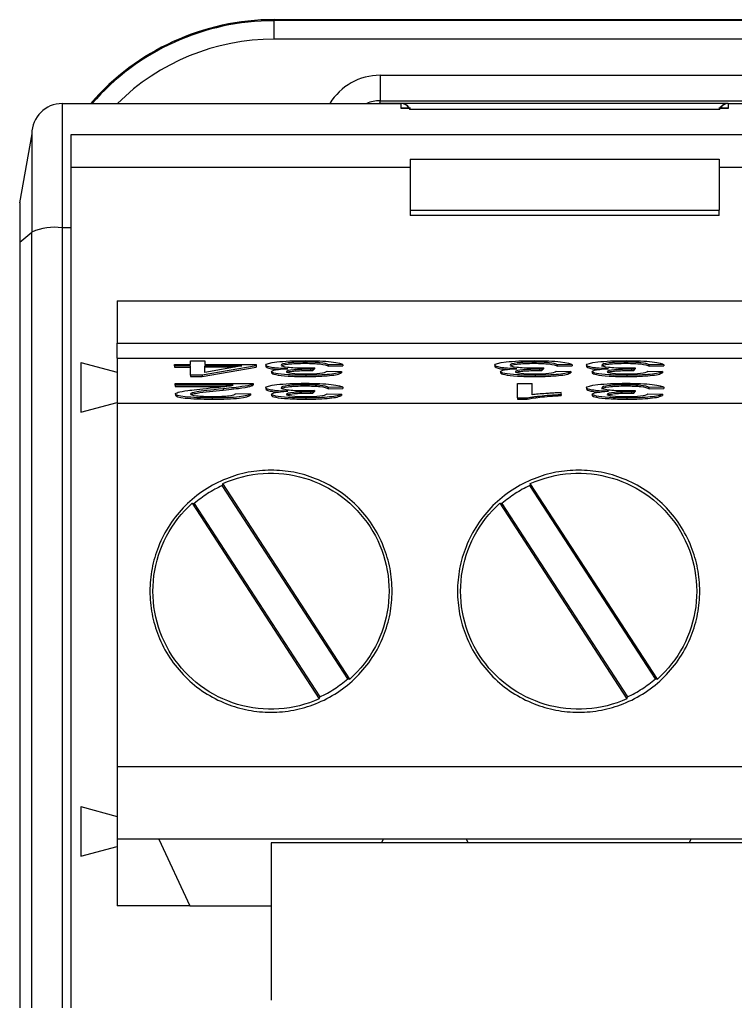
# Model space of a CAD drawing. Header units: inches. Extents: x 0.1 to 89.7, y 0.1 to 57.6.
# Drawn here: x 63.186 to 63.649, y 25.487 to 26.122 of the extents above; entities that cross this region are included whole.
import ezdxf
from ezdxf.enums import TextEntityAlignment as Align

# ---------------------------------------------------------------- set-up
doc = ezdxf.new("R2010")
doc.units = ezdxf.units.IN
doc.header["$MEASUREMENT"] = 0
doc.layers.add('PSYMS', color=7, linetype='Continuous')
doc.styles.add('WD', font='romans.shx', dxfattribs={"height": 0.185})

# ---------------------------------------------------------------- blocks, each defined once
blk = doc.blocks.new('HCR1_DOLD_3NO_1_NC')
for p, q in [((0.16308, 4.1849), (0.53484, 4.1849)), ((0.16308, 4.18424), (0.16308, 4.1849)), ((0.53484, 4.18424), (0.16308, 4.18424)), ((0.16308, 4.17229), (0.16308, 4.18424)), ((0.53484, 4.17229), (0.16308, 4.17229)), ((0.23156, 4.14892), (0.23156, 4.13245)), ((0.23156, 4.14892), (0.46636, 4.14892)), ((0.02612, 4.13064), (0.24526, 4.13064)), ((0.02612, 4.13064), (0.02612, 4.05032)), ((0.23156, 4.13065), (0.23108, 4.13064)), ((0.23156, 4.13065), (0.23156, 4.13245)), ((0.23156, 4.13245), (0.46636, 4.13245)), ((0.24526, 4.13065), (0.23156, 4.13065)), ((0.25124, 4.12773), (0.24515, 4.12773)), ((0.24526, 4.13087), (0.45658, 4.13087)), ((0.24526, 4.13064), (0.24526, 4.13087)), ((0.24526, 4.12753), (0.24526, 4.13064)), ((0.25057, 4.12753), (0.24526, 4.12753)), ((0.45668, 4.12773), (0.45061, 4.12773)), ((0.45658, 4.12753), (0.45127, 4.12753)), ((0.45658, 4.13087), (0.45658, 4.13064)), ((0.45658, 4.13064), (0.67181, 4.13064)), ((0.45658, 4.13064), (0.45658, 4.12753)), ((0.45099, 4.12686), (0.25085, 4.12686)), ((0.00656, 4.11113), (-0.00132, 4.06643)), ((0.03199, 4.11052), (0.66594, 4.11052)), ((0.03199, 4.08956), (0.25113, 4.08956)), ((0.25113, 4.09477), (0.25113, 4.06173)), ((0.25113, 4.09477), (0.45071, 4.09477)), ((0.45071, 4.09477), (0.45071, 4.06173)), ((0.45071, 4.08956), (0.66594, 4.08956)), ((0.25113, 4.06173), (0.45071, 4.06173)), ((0.45071, 4.05825), (0.25113, 4.05825)), ((-0.00128, 4.04107), (0.00655, 4.04749)), ((0.03199, 4.05032), (0.02612, 4.05032)), ((0.02612, 4.05032), (0.02612, 0.08638)), ((0.06173, 4.00307), (0.65811, 4.00307)), ((0.06173, 3.9659), (0.06173, 3.97568)), ((0.06173, 3.97568), (0.65811, 3.97568)), ((0.03825, 3.96316), (0.06173, 3.95687)), ((0.03825, 3.96316), (0.03825, 3.93107)), ((0.06173, 3.9659), (0.06173, 3.93659)), ((0.06173, 3.9659), (0.65811, 3.9659)), ((0.09875, 3.96197), (0.10904, 3.96197)), ((0.09875, 3.96092), (0.09875, 3.96197)), ((0.10904, 3.9642), (0.11841, 3.9642)), ((0.10904, 3.96197), (0.10904, 3.9642)), ((0.11841, 3.9642), (0.11841, 3.96197)), ((0.11841, 3.96197), (0.1515, 3.96197)), ((0.1515, 3.96197), (0.1515, 3.96092)), ((0.18332, 3.96341), (0.18332, 3.96263)), ((0.3314, 3.96341), (0.3314, 3.96263)), ((0.39067, 3.96341), (0.39067, 3.96263)), ((0.09875, 3.96092), (0.09875, 3.96015)), ((0.10904, 3.96092), (0.09875, 3.96092)), ((0.09875, 3.96015), (0.10904, 3.96015)), ((0.10904, 3.9549), (0.10904, 3.96092)), ((0.1515, 3.96092), (0.11672, 3.9549)), ((0.11672, 3.95412), (0.1515, 3.96015)), ((0.14231, 3.96092), (0.11841, 3.95673)), ((0.11841, 3.95673), (0.11841, 3.96092)), ((0.11841, 3.96092), (0.14231, 3.96092)), ((0.13789, 3.96015), (0.11841, 3.96015)), ((0.1515, 3.96092), (0.1515, 3.96015)), ((0.15767, 3.96145), (0.15767, 3.96067)), ((0.16139, 3.95727), (0.16139, 3.95649)), ((0.18663, 3.9588), (0.18663, 3.95803)), ((0.18913, 3.95979), (0.18815, 3.95879)), ((0.18815, 3.95801), (0.18913, 3.95901)), ((0.18815, 3.95879), (0.18815, 3.95801)), ((0.18913, 3.95979), (0.18913, 3.95901)), ((0.19734, 3.95748), (0.2067, 3.95727)), ((0.20763, 3.96173), (0.19827, 3.96158)), ((0.19827, 3.9608), (0.19827, 3.96158)), ((0.19827, 3.9608), (0.20763, 3.96095)), ((0.2067, 3.95727), (0.2067, 3.95649)), ((0.20763, 3.96173), (0.20763, 3.96095)), ((0.30575, 3.96145), (0.30575, 3.96067)), ((0.30947, 3.95727), (0.30947, 3.95649)), ((0.33471, 3.9588), (0.33471, 3.95803)), ((0.33722, 3.95979), (0.33623, 3.95879)), ((0.33623, 3.95801), (0.33722, 3.95901)), ((0.33623, 3.95879), (0.33623, 3.95801)), ((0.33722, 3.95979), (0.33722, 3.95901)), ((0.34542, 3.95748), (0.35478, 3.95727)), ((0.35571, 3.96173), (0.34635, 3.96158)), ((0.34635, 3.9608), (0.34635, 3.96158)), ((0.34635, 3.9608), (0.35571, 3.96095)), ((0.35478, 3.95727), (0.35478, 3.95649)), ((0.35571, 3.96173), (0.35571, 3.96095)), ((0.36502, 3.96145), (0.36502, 3.96067)), ((0.36874, 3.95727), (0.36874, 3.95649)), ((0.39398, 3.9588), (0.39398, 3.95803)), ((0.39648, 3.95979), (0.39549, 3.95879)), ((0.39549, 3.95801), (0.39648, 3.95901)), ((0.39549, 3.95879), (0.39549, 3.95801)), ((0.39648, 3.95979), (0.39648, 3.95901)), ((0.40468, 3.95748), (0.41405, 3.95727)), ((0.41498, 3.96173), (0.40561, 3.96158)), ((0.40561, 3.9608), (0.40561, 3.96158)), ((0.40561, 3.9608), (0.41498, 3.96095)), ((0.41405, 3.95727), (0.41405, 3.95649)), ((0.41498, 3.96173), (0.41498, 3.96095)), ((0.09922, 3.94956), (0.14964, 3.94956)), ((0.09922, 3.94846), (0.09922, 3.94956)), ((0.10904, 3.9549), (0.10904, 3.95412)), ((0.11672, 3.9549), (0.10904, 3.9549)), ((0.10904, 3.95412), (0.11672, 3.95412)), ((0.11672, 3.9549), (0.11672, 3.95412)), ((0.14964, 3.94956), (0.14964, 3.94878)), ((0.18373, 3.95486), (0.18373, 3.95408)), ((0.32052, 3.94956), (0.32989, 3.94956)), ((0.32052, 3.94023), (0.32052, 3.94956)), ((0.32989, 3.94229), (0.32989, 3.94956)), ((0.33181, 3.95486), (0.33181, 3.95408)), ((0.39107, 3.95486), (0.39107, 3.95408)), ((0.09922, 3.94846), (0.09922, 3.94769)), ((0.13661, 3.94846), (0.09922, 3.94846)), ((0.09922, 3.94769), (0.13129, 3.94769)), ((0.1301, 3.94612), (0.1301, 3.94535)), ((0.13824, 3.94303), (0.1479, 3.94291)), ((0.1479, 3.94291), (0.1479, 3.94214)), ((0.14854, 3.94877), (0.14854, 3.94799)), ((0.15767, 3.94681), (0.15767, 3.94603)), ((0.18332, 3.94877), (0.18332, 3.948)), ((0.18663, 3.94417), (0.18663, 3.94339)), ((0.18913, 3.94515), (0.18815, 3.94415)), ((0.18815, 3.94338), (0.18913, 3.94438)), ((0.18815, 3.94415), (0.18815, 3.94338)), ((0.18913, 3.94515), (0.18913, 3.94438)), ((0.20763, 3.9471), (0.19827, 3.94695)), ((0.19827, 3.94617), (0.19827, 3.94695)), ((0.19827, 3.94617), (0.20763, 3.94632)), ((0.20763, 3.9471), (0.20763, 3.94632)), ((0.34862, 3.94256), (0.34862, 3.94366)), ((0.36502, 3.94681), (0.36502, 3.94603)), ((0.39067, 3.94877), (0.39067, 3.948)), ((0.39398, 3.94417), (0.39398, 3.94339)), ((0.39648, 3.94515), (0.39549, 3.94415)), ((0.39549, 3.94338), (0.39648, 3.94438)), ((0.39549, 3.94415), (0.39549, 3.94338)), ((0.39648, 3.94515), (0.39648, 3.94438)), ((0.41498, 3.9471), (0.40561, 3.94695)), ((0.40561, 3.94617), (0.40561, 3.94695)), ((0.40561, 3.94617), (0.41498, 3.94632)), ((0.41498, 3.9471), (0.41498, 3.94632)), ((0.03825, 3.93107), (0.06173, 3.93736)), ((0.65811, 3.93659), (0.06173, 3.93659)), ((0.06173, 3.93659), (0.06173, 3.70179)), ((0.09933, 3.94281), (0.09933, 3.94203)), ((0.12312, 3.94023), (0.12312, 3.93945)), ((0.16139, 3.94264), (0.16139, 3.94186)), ((0.18373, 3.94023), (0.18373, 3.93945)), ((0.19734, 3.94284), (0.2067, 3.94264)), ((0.2067, 3.94264), (0.2067, 3.94186)), ((0.32052, 3.94023), (0.32657, 3.94023)), ((0.32052, 3.94023), (0.32052, 3.93945)), ((0.32052, 3.93945), (0.32657, 3.93945)), ((0.32657, 3.94023), (0.32657, 3.93945)), ((0.34862, 3.94256), (0.34862, 3.94178)), ((0.36874, 3.94264), (0.36874, 3.94186)), ((0.39107, 3.94023), (0.39107, 3.93945)), ((0.40468, 3.94284), (0.41405, 3.94264)), ((0.41405, 3.94264), (0.41405, 3.94186)), ((0.12991, 3.88487), (0.12953, 3.88357)), ((0.21069, 3.75857), (0.12953, 3.88357)), ((0.21203, 3.75839), (0.12991, 3.88487)), ((0.3287, 3.88487), (0.32832, 3.88357)), ((0.40949, 3.75857), (0.32832, 3.88357)), ((0.41083, 3.75839), (0.3287, 3.88487)), ((0.11022, 3.87208), (0.19234, 3.74561)), ((0.11156, 3.8719), (0.19272, 3.7469)), ((0.30901, 3.87208), (0.39114, 3.74561)), ((0.31035, 3.8719), (0.39152, 3.7469)), ((0.21069, 3.75857), (0.21203, 3.75839)), ((0.40949, 3.75857), (0.41083, 3.75839)), ((0.19234, 3.74561), (0.19272, 3.7469)), ((0.39114, 3.74561), (0.39152, 3.7469)), ((0.06173, 3.70179), (0.06173, 3.65479)), ((0.06173, 3.70179), (0.65811, 3.70179)), ((0.03825, 3.67592), (0.03825, 3.64384)), ((0.03825, 3.67592), (0.06173, 3.66963)), ((0.06173, 3.65479), (0.06173, 3.61175)), ((0.08861, 3.65479), (0.06173, 3.65479)), ((0.08861, 3.65479), (0.10869, 3.61175)), ((0.23364, 3.65479), (0.08861, 3.65479)), ((0.16113, 3.65244), (0.16113, 3.55082)), ((0.55871, 3.65244), (0.16113, 3.65244)), ((0.23364, 3.65479), (0.23254, 3.65244)), ((0.28741, 3.65479), (0.23364, 3.65479)), ((0.2885, 3.65244), (0.28741, 3.65479)), ((0.43243, 3.65479), (0.28741, 3.65479)), ((0.43243, 3.65479), (0.43134, 3.65244)), ((0.4862, 3.65479), (0.43243, 3.65479)), ((0.03825, 3.64384), (0.06173, 3.65013)), ((0.10869, 3.61175), (0.06173, 3.61175)), ((0.10869, 3.61175), (0.16113, 3.61175))]:
    blk.add_line(p, q)
for centre, radius, start, end in [((0.16308, 4.02837), 0.15653, 90, 139.20624), ((0.16308, 4.02837), 0.15586, 90, 138.99397), ((0.16308, 4.02837), 0.14392, 90, 134.7166), ((0.23156, 4.11108), 0.03784, 90, 148.87441), ((0.02612, 4.11108), 0.01957, 89.99824, 179.99803), ((0.23156, 4.11108), 0.02137, 90, 113.73789), ((0.24526, 4.12477), 0.00587, 30.22985, 89.9981), ((0.45658, 4.12477), 0.00587, 90.00234, 149.76963), ((0.02133, 4.01439), 0.03625, 82.40712, 114.06056)]:
    blk.add_arc(centre, radius, start, end)
for points, knots in [([(0.24526, 4.13087), (0.24528, 4.13087), (0.24599, 4.13087), (0.24719, 4.13066), (0.24881, 4.1298), (0.25008, 4.12862), (0.25061, 4.12741), (0.25085, 4.12686)], [0, 0, 0, 0, 0.0084541, 0.3225507, 0.5458644, 0.7934762, 1, 1, 1, 1]), ([(0.45099, 4.12686), (0.45114, 4.12723), (0.45145, 4.12801), (0.45219, 4.129), (0.45319, 4.1299), (0.45467, 4.13066), (0.45585, 4.13087), (0.45656, 4.13087), (0.45658, 4.13087)], [0, 0, 0, 0, 0.134818, 0.287016, 0.458976, 0.677833, 0.991556, 1, 1, 1, 1]), ([(0.00655, 4.11108), (0.00655, 4.11128), (0.00655, 4.10495), (0.00655, 4.08156), (0.00655, 4.0653), (0.00655, 4.04749)], [0, 0, 0, 0, 0.5, 0.5, 1, 1, 1, 1]), ([(0.03199, 4.05032), (0.03199, 4.06207), (0.03199, 4.07349), (0.03199, 4.09404), (0.03199, 4.10318), (0.03199, 4.11052)], [0, 0, 0, 0, 0.5, 0.5, 1, 1, 1, 1]), ([(-0.00128, 4.0667), (-0.00128, 4.06678), (-0.00128, 4.06418), (-0.00128, 4.05485), (-0.00128, 4.04817), (-0.00128, 4.04107)], [0, 0, 0, 0, 0.5, 0.5, 1, 1, 1, 1]), ([(0.00655, 0.08921), (0.00655, 0.74428), (0.00655, 1.40631), (0.00655, 2.73039), (0.00655, 3.39242), (0.00655, 4.04749)], [0, 0, 0, 0, 0.5, 0.5, 1, 1, 1, 1]), ([(0.03199, 0.08638), (0.03199, 0.74238), (0.03199, 1.40536), (0.03199, 2.73133), (0.03199, 3.39431), (0.03199, 4.05032)], [0, 0, 0, 0, 0.5, 0.5, 1, 1, 1, 1]), ([(-0.00128, 4.04107), (-0.00128, 3.38812), (-0.00128, 2.72824), (-0.00128, 1.40846), (-0.00128, 0.74857), (-0.00128, 0.09563)], [0, 0, 0, 0, 0.5, 0.5, 1, 1, 1, 1]), ([(0.06173, 4.00307), (0.06173, 4.00307), (0.06173, 4.00012), (0.06173, 3.98998), (0.06173, 3.98285), (0.06173, 3.97568)], [0, 0, 0, 0, 0.5, 0.5, 1, 1, 1, 1]), ([(0.15767, 3.96145), (0.15767, 3.96225), (0.1601, 3.96294), (0.16983, 3.96407), (0.17597, 3.96435), (0.18338, 3.96435)], [-2, -2, -2, -2, -1, -1, 0, 0, 0, 0]), ([(0.18332, 3.96341), (0.1789, 3.96341), (0.17518, 3.96322), (0.16913, 3.96248), (0.16761, 3.96202), (0.16761, 3.96147)], [-2, -2, -2, -2, -1, -1, 0, 0, 0, 0]), ([(0.16761, 3.96069), (0.16761, 3.96124), (0.16913, 3.9617), (0.17518, 3.96245), (0.1789, 3.96263), (0.18332, 3.96263)], [-2, -2, -2, -2, -1, -1, 0, 0, 0, 0]), ([(0.19827, 3.96158), (0.19718, 3.96223), (0.19535, 3.9627), (0.19019, 3.96327), (0.18704, 3.96341), (0.18332, 3.96341)], [-2, -2, -2, -2, -1, -1, 0, 0, 0, 0]), ([(0.18332, 3.96263), (0.18704, 3.96263), (0.19019, 3.96249), (0.19535, 3.96192), (0.19718, 3.96145), (0.19827, 3.9608)], [-2, -2, -2, -2, -1, -1, 0, 0, 0, 0]), ([(0.18338, 3.96435), (0.19008, 3.96435), (0.19565, 3.96411), (0.20449, 3.96314), (0.20701, 3.96251), (0.20763, 3.96173)], [-2, -2, -2, -2, -1, -1, 0, 0, 0, 0]), ([(0.30575, 3.96145), (0.30575, 3.96225), (0.30818, 3.96294), (0.31792, 3.96407), (0.32405, 3.96435), (0.33146, 3.96435)], [-2, -2, -2, -2, -1, -1, 0, 0, 0, 0]), ([(0.3314, 3.96341), (0.32698, 3.96341), (0.32326, 3.96322), (0.31721, 3.96248), (0.3157, 3.96202), (0.3157, 3.96147)], [-2, -2, -2, -2, -1, -1, 0, 0, 0, 0]), ([(0.3157, 3.96069), (0.3157, 3.96124), (0.31721, 3.9617), (0.32326, 3.96245), (0.32698, 3.96263), (0.3314, 3.96263)], [-2, -2, -2, -2, -1, -1, 0, 0, 0, 0]), ([(0.34635, 3.96158), (0.34526, 3.96223), (0.34343, 3.9627), (0.33827, 3.96327), (0.33512, 3.96341), (0.3314, 3.96341)], [-2, -2, -2, -2, -1, -1, 0, 0, 0, 0]), ([(0.3314, 3.96263), (0.33512, 3.96263), (0.33827, 3.96249), (0.34343, 3.96192), (0.34526, 3.96145), (0.34635, 3.9608)], [-2, -2, -2, -2, -1, -1, 0, 0, 0, 0]), ([(0.33146, 3.96435), (0.33817, 3.96435), (0.34373, 3.96411), (0.35257, 3.96314), (0.35509, 3.96251), (0.35571, 3.96173)], [-2, -2, -2, -2, -1, -1, 0, 0, 0, 0]), ([(0.36502, 3.96145), (0.36502, 3.96225), (0.36745, 3.96294), (0.37718, 3.96407), (0.38332, 3.96435), (0.39073, 3.96435)], [-2, -2, -2, -2, -1, -1, 0, 0, 0, 0]), ([(0.39067, 3.96341), (0.38625, 3.96341), (0.38252, 3.96322), (0.37648, 3.96248), (0.37496, 3.96202), (0.37496, 3.96147)], [-2, -2, -2, -2, -1, -1, 0, 0, 0, 0]), ([(0.37496, 3.96069), (0.37496, 3.96124), (0.37648, 3.9617), (0.38252, 3.96245), (0.38625, 3.96263), (0.39067, 3.96263)], [-2, -2, -2, -2, -1, -1, 0, 0, 0, 0]), ([(0.40561, 3.96158), (0.40453, 3.96223), (0.4027, 3.9627), (0.39754, 3.96327), (0.39439, 3.96341), (0.39067, 3.96341)], [-2, -2, -2, -2, -1, -1, 0, 0, 0, 0]), ([(0.39067, 3.96263), (0.39439, 3.96263), (0.39754, 3.96249), (0.4027, 3.96192), (0.40453, 3.96145), (0.40561, 3.9608)], [-2, -2, -2, -2, -1, -1, 0, 0, 0, 0]), ([(0.39073, 3.96435), (0.39743, 3.96435), (0.403, 3.96411), (0.41184, 3.96314), (0.41436, 3.96251), (0.41498, 3.96173)], [-2, -2, -2, -2, -1, -1, 0, 0, 0, 0]), ([(0.17192, 3.95916), (0.16738, 3.95928), (0.16387, 3.95955), (0.15891, 3.96035), (0.15767, 3.96085), (0.15767, 3.96145)], [-2, -2, -2, -2, -1, -1, 0, 0, 0, 0]), ([(0.15767, 3.96067), (0.15782, 3.96039), (0.1581, 3.95985), (0.16112, 3.95916), (0.16409, 3.95876), (0.16607, 3.95866), (0.16618, 3.95866)], [0, 0, 0, 0, 0.350793, 0.670928, 0.982559, 1, 1, 1, 1]), ([(0.16139, 3.95727), (0.16139, 3.95767), (0.16227, 3.95804), (0.1658, 3.9587), (0.16843, 3.95896), (0.17192, 3.95916)], [-2, -2, -2, -2, -1, -1, 0, 0, 0, 0]), ([(0.18373, 3.95486), (0.17958, 3.95486), (0.17575, 3.95497), (0.16873, 3.95541), (0.16604, 3.9557), (0.16232, 3.95645), (0.16139, 3.95685), (0.16139, 3.95727)], [-3, -3, -3, -3, -2, -2, -1, -1, 0, 0, 0, 0]), ([(0.16139, 3.95649), (0.16139, 3.95607), (0.16232, 3.95568), (0.16604, 3.95492), (0.16873, 3.95463), (0.17575, 3.95419), (0.17958, 3.95408), (0.18373, 3.95408)], [-3, -3, -3, -3, -2, -2, -1, -1, 0, 0, 0, 0]), ([(0.16761, 3.96147), (0.16761, 3.96094), (0.16902, 3.96051), (0.17464, 3.95983), (0.17822, 3.95966), (0.18256, 3.95966)], [-2, -2, -2, -2, -1, -1, 0, 0, 0, 0]), ([(0.18663, 3.9588), (0.18264, 3.9588), (0.17904, 3.95868), (0.17265, 3.95816), (0.17105, 3.95777), (0.17105, 3.95725)], [-2, -2, -2, -2, -1, -1, 0, 0, 0, 0]), ([(0.17105, 3.95725), (0.17105, 3.95683), (0.17221, 3.95648), (0.17686, 3.95593), (0.17987, 3.9558), (0.18355, 3.9558)], [-2, -2, -2, -2, -1, -1, 0, 0, 0, 0]), ([(0.17125, 3.95672), (0.17127, 3.95676), (0.17136, 3.95691), (0.17214, 3.95716), (0.17367, 3.95744), (0.17654, 3.95772), (0.1809, 3.95797), (0.1847, 3.95801), (0.18663, 3.95803)], [0, 0, 0, 0, 0.049235, 0.183215, 0.312653, 0.446967, 0.71898, 1, 1, 1, 1]), ([(0.18355, 3.9558), (0.1872, 3.9558), (0.19023, 3.95594), (0.19508, 3.95649), (0.19664, 3.95691), (0.19734, 3.95748)], [-2, -2, -2, -2, -1, -1, 0, 0, 0, 0]), ([(0.2067, 3.95727), (0.20554, 3.95651), (0.20293, 3.95591), (0.19482, 3.95507), (0.18977, 3.95486), (0.18373, 3.95486)], [-2, -2, -2, -2, -1, -1, 0, 0, 0, 0]), ([(0.18373, 3.95408), (0.18977, 3.95408), (0.19482, 3.9543), (0.20293, 3.95514), (0.20554, 3.95573), (0.2067, 3.95649)], [-2, -2, -2, -2, -1, -1, 0, 0, 0, 0]), ([(0.32, 3.95916), (0.31546, 3.95928), (0.31195, 3.95955), (0.30699, 3.96035), (0.30575, 3.96085), (0.30575, 3.96145)], [-2, -2, -2, -2, -1, -1, 0, 0, 0, 0]), ([(0.30575, 3.96067), (0.3059, 3.96039), (0.30618, 3.95985), (0.30921, 3.95916), (0.31217, 3.95876), (0.31416, 3.95866), (0.31426, 3.95866)], [0, 0, 0, 0, 0.350793, 0.670927, 0.982559, 1, 1, 1, 1]), ([(0.30947, 3.95727), (0.30947, 3.95767), (0.31035, 3.95804), (0.31388, 3.9587), (0.31651, 3.95896), (0.32, 3.95916)], [-2, -2, -2, -2, -1, -1, 0, 0, 0, 0]), ([(0.33181, 3.95486), (0.32766, 3.95486), (0.32383, 3.95497), (0.31681, 3.95541), (0.31413, 3.9557), (0.3104, 3.95645), (0.30947, 3.95685), (0.30947, 3.95727)], [-3, -3, -3, -3, -2, -2, -1, -1, 0, 0, 0, 0]), ([(0.30947, 3.95649), (0.30947, 3.95607), (0.3104, 3.95568), (0.31413, 3.95492), (0.31681, 3.95463), (0.32383, 3.95419), (0.32766, 3.95408), (0.33181, 3.95408)], [-3, -3, -3, -3, -2, -2, -1, -1, 0, 0, 0, 0]), ([(0.3157, 3.96147), (0.3157, 3.96094), (0.3171, 3.96051), (0.32272, 3.95983), (0.3263, 3.95966), (0.33064, 3.95966)], [-2, -2, -2, -2, -1, -1, 0, 0, 0, 0]), ([(0.33471, 3.9588), (0.33072, 3.9588), (0.32712, 3.95868), (0.32073, 3.95816), (0.31913, 3.95777), (0.31913, 3.95725)], [-2, -2, -2, -2, -1, -1, 0, 0, 0, 0]), ([(0.31913, 3.95725), (0.31913, 3.95683), (0.32029, 3.95648), (0.32494, 3.95593), (0.32795, 3.9558), (0.33163, 3.9558)], [-2, -2, -2, -2, -1, -1, 0, 0, 0, 0]), ([(0.31933, 3.95672), (0.31935, 3.95676), (0.31944, 3.95691), (0.32023, 3.95716), (0.32175, 3.95744), (0.32462, 3.95772), (0.32898, 3.95797), (0.33278, 3.95801), (0.33471, 3.95803)], [0, 0, 0, 0, 0.0492352, 0.1832148, 0.3126528, 0.4469668, 0.71898, 1, 1, 1, 1]), ([(0.33163, 3.9558), (0.33528, 3.9558), (0.33831, 3.95594), (0.34316, 3.95649), (0.34472, 3.95691), (0.34542, 3.95748)], [-2, -2, -2, -2, -1, -1, 0, 0, 0, 0]), ([(0.35478, 3.95727), (0.35362, 3.95651), (0.35101, 3.95591), (0.34291, 3.95507), (0.33786, 3.95486), (0.33181, 3.95486)], [-2, -2, -2, -2, -1, -1, 0, 0, 0, 0]), ([(0.33181, 3.95408), (0.33786, 3.95408), (0.34291, 3.9543), (0.35101, 3.95514), (0.35362, 3.95573), (0.35478, 3.95649)], [-2, -2, -2, -2, -1, -1, 0, 0, 0, 0]), ([(0.37927, 3.95916), (0.37473, 3.95928), (0.37122, 3.95955), (0.36626, 3.96035), (0.36502, 3.96085), (0.36502, 3.96145)], [-2, -2, -2, -2, -1, -1, 0, 0, 0, 0]), ([(0.36502, 3.96067), (0.36517, 3.96039), (0.36545, 3.95985), (0.36847, 3.95916), (0.37144, 3.95876), (0.37342, 3.95866), (0.37353, 3.95866)], [0, 0, 0, 0, 0.350793, 0.670927, 0.982559, 1, 1, 1, 1]), ([(0.36874, 3.95727), (0.36874, 3.95767), (0.36962, 3.95804), (0.37315, 3.9587), (0.37578, 3.95896), (0.37927, 3.95916)], [-2, -2, -2, -2, -1, -1, 0, 0, 0, 0]), ([(0.39107, 3.95486), (0.38693, 3.95486), (0.3831, 3.95497), (0.37608, 3.95541), (0.37339, 3.9557), (0.36967, 3.95645), (0.36874, 3.95685), (0.36874, 3.95727)], [-3, -3, -3, -3, -2, -2, -1, -1, 0, 0, 0, 0]), ([(0.36874, 3.95649), (0.36874, 3.95607), (0.36967, 3.95568), (0.37339, 3.95492), (0.37608, 3.95463), (0.3831, 3.95419), (0.38693, 3.95408), (0.39107, 3.95408)], [-3, -3, -3, -3, -2, -2, -1, -1, 0, 0, 0, 0]), ([(0.37496, 3.96147), (0.37496, 3.96094), (0.37637, 3.96051), (0.38199, 3.95983), (0.38557, 3.95966), (0.38991, 3.95966)], [-2, -2, -2, -2, -1, -1, 0, 0, 0, 0]), ([(0.39398, 3.9588), (0.38999, 3.9588), (0.38639, 3.95868), (0.37999, 3.95816), (0.37839, 3.95777), (0.37839, 3.95725)], [-2, -2, -2, -2, -1, -1, 0, 0, 0, 0]), ([(0.37839, 3.95725), (0.37839, 3.95683), (0.37956, 3.95648), (0.38421, 3.95593), (0.38722, 3.9558), (0.3909, 3.9558)], [-2, -2, -2, -2, -1, -1, 0, 0, 0, 0]), ([(0.37859, 3.95672), (0.37862, 3.95676), (0.37871, 3.95691), (0.37949, 3.95716), (0.38101, 3.95744), (0.38389, 3.95772), (0.38825, 3.95797), (0.39205, 3.95801), (0.39398, 3.95803)], [0, 0, 0, 0, 0.049235, 0.183215, 0.312653, 0.446967, 0.71898, 1, 1, 1, 1]), ([(0.3909, 3.9558), (0.39454, 3.9558), (0.39758, 3.95594), (0.40243, 3.95649), (0.40399, 3.95691), (0.40468, 3.95748)], [-2, -2, -2, -2, -1, -1, 0, 0, 0, 0]), ([(0.41405, 3.95727), (0.41288, 3.95651), (0.41028, 3.95591), (0.40217, 3.95507), (0.39712, 3.95486), (0.39107, 3.95486)], [-2, -2, -2, -2, -1, -1, 0, 0, 0, 0]), ([(0.39107, 3.95408), (0.39712, 3.95408), (0.40217, 3.9543), (0.41028, 3.95514), (0.41288, 3.95573), (0.41405, 3.95649)], [-2, -2, -2, -2, -1, -1, 0, 0, 0, 0]), ([(0.15767, 3.94681), (0.15767, 3.94762), (0.1601, 3.94831), (0.16983, 3.94944), (0.17597, 3.94972), (0.18338, 3.94972)], [-2, -2, -2, -2, -1, -1, 0, 0, 0, 0]), ([(0.18338, 3.94972), (0.19008, 3.94972), (0.19565, 3.94947), (0.20449, 3.9485), (0.20701, 3.94787), (0.20763, 3.9471)], [-2, -2, -2, -2, -1, -1, 0, 0, 0, 0]), ([(0.36502, 3.94681), (0.36502, 3.94762), (0.36745, 3.94831), (0.37718, 3.94944), (0.38332, 3.94972), (0.39073, 3.94972)], [-2, -2, -2, -2, -1, -1, 0, 0, 0, 0]), ([(0.39073, 3.94972), (0.39743, 3.94972), (0.403, 3.94947), (0.41184, 3.9485), (0.41436, 3.94787), (0.41498, 3.9471)], [-2, -2, -2, -2, -1, -1, 0, 0, 0, 0]), ([(0.09933, 3.94281), (0.09933, 3.94318), (0.09995, 3.94355), (0.10243, 3.94426), (0.10451, 3.94464), (0.11032, 3.94544), (0.11513, 3.94598), (0.12184, 3.94668)], [-3, -3, -3, -3, -2, -2, -1, -1, 0, 0, 0, 0]), ([(0.1301, 3.94612), (0.12184, 3.94529), (0.11626, 3.94464), (0.11044, 3.94367), (0.10899, 3.94321), (0.10899, 3.94278)], [-2, -2, -2, -2, -1, -1, 0, 0, 0, 0]), ([(0.10953, 3.94233), (0.10967, 3.94245), (0.11015, 3.94283), (0.11645, 3.94397), (0.12413, 3.94474), (0.1301, 3.94535)], [0, 0, 0, 0, 0.086283, 0.289311, 1, 1, 1, 1]), ([(0.12184, 3.94668), (0.12746, 3.94725), (0.13107, 3.94764), (0.13425, 3.94805), (0.13557, 3.94826), (0.13661, 3.94846)], [-2, -2, -2, -2, -1, -1, 0, 0, 0, 0]), ([(0.1479, 3.94291), (0.14724, 3.94204), (0.14476, 3.94137), (0.13615, 3.94046), (0.13037, 3.94023), (0.12312, 3.94023)], [-2, -2, -2, -2, -1, -1, 0, 0, 0, 0]), ([(0.12335, 3.94117), (0.12785, 3.94117), (0.13145, 3.94133), (0.13684, 3.942), (0.1382, 3.94245), (0.13824, 3.94303)], [-2, -2, -2, -2, -1, -1, 0, 0, 0, 0]), ([(0.14854, 3.94877), (0.14726, 3.94835), (0.1452, 3.94794), (0.13954, 3.94713), (0.13545, 3.94666), (0.1301, 3.94612)], [-2, -2, -2, -2, -1, -1, 0, 0, 0, 0]), ([(0.1301, 3.94535), (0.13545, 3.94588), (0.13954, 3.94635), (0.1452, 3.94716), (0.14726, 3.94757), (0.14854, 3.94799)], [-2, -2, -2, -2, -1, -1, 0, 0, 0, 0]), ([(0.17192, 3.94452), (0.16738, 3.94465), (0.16387, 3.94491), (0.15891, 3.94571), (0.15767, 3.94621), (0.15767, 3.94681)], [-2, -2, -2, -2, -1, -1, 0, 0, 0, 0]), ([(0.15767, 3.94603), (0.15782, 3.94575), (0.1581, 3.94522), (0.16112, 3.94453), (0.16409, 3.94412), (0.16607, 3.94403), (0.16618, 3.94402)], [0, 0, 0, 0, 0.350792, 0.670927, 0.982559, 1, 1, 1, 1]), ([(0.16139, 3.94264), (0.16139, 3.94304), (0.16227, 3.9434), (0.1658, 3.94407), (0.16843, 3.94433), (0.17192, 3.94452)], [-2, -2, -2, -2, -1, -1, 0, 0, 0, 0]), ([(0.18332, 3.94877), (0.1789, 3.94877), (0.17518, 3.94859), (0.16913, 3.94784), (0.16761, 3.94738), (0.16761, 3.94683)], [-2, -2, -2, -2, -1, -1, 0, 0, 0, 0]), ([(0.16761, 3.94606), (0.16761, 3.9466), (0.16913, 3.94706), (0.17518, 3.94781), (0.1789, 3.948), (0.18332, 3.948)], [-2, -2, -2, -2, -1, -1, 0, 0, 0, 0]), ([(0.16761, 3.94683), (0.16761, 3.94631), (0.16902, 3.94588), (0.17464, 3.9452), (0.17822, 3.94503), (0.18256, 3.94503)], [-2, -2, -2, -2, -1, -1, 0, 0, 0, 0]), ([(0.18663, 3.94417), (0.18264, 3.94417), (0.17904, 3.94404), (0.17265, 3.94353), (0.17105, 3.94314), (0.17105, 3.94262)], [-2, -2, -2, -2, -1, -1, 0, 0, 0, 0]), ([(0.17125, 3.94208), (0.17127, 3.94212), (0.17136, 3.94228), (0.17214, 3.94252), (0.17367, 3.9428), (0.17654, 3.94309), (0.1809, 3.94334), (0.1847, 3.94337), (0.18663, 3.94339)], [0, 0, 0, 0, 0.049235, 0.183215, 0.312653, 0.446967, 0.71898, 1, 1, 1, 1]), ([(0.19827, 3.94695), (0.19718, 3.94759), (0.19535, 3.94806), (0.19019, 3.94863), (0.18704, 3.94877), (0.18332, 3.94877)], [-2, -2, -2, -2, -1, -1, 0, 0, 0, 0]), ([(0.18332, 3.948), (0.18704, 3.948), (0.19019, 3.94786), (0.19535, 3.94728), (0.19718, 3.94682), (0.19827, 3.94617)], [-2, -2, -2, -2, -1, -1, 0, 0, 0, 0]), ([(0.34862, 3.94366), (0.3476, 3.94361), (0.34545, 3.94351), (0.34217, 3.94331), (0.33821, 3.94304), (0.33394, 3.94272), (0.33117, 3.94242), (0.32989, 3.94229)], [0, 0, 0, 0, 0.149043, 0.315765, 0.500702, 0.769617, 1, 1, 1, 1]), ([(0.37927, 3.94452), (0.37473, 3.94465), (0.37122, 3.94491), (0.36626, 3.94571), (0.36502, 3.94621), (0.36502, 3.94681)], [-2, -2, -2, -2, -1, -1, 0, 0, 0, 0]), ([(0.36502, 3.94603), (0.36517, 3.94575), (0.36545, 3.94522), (0.36847, 3.94453), (0.37144, 3.94412), (0.37342, 3.94403), (0.37353, 3.94402)], [0, 0, 0, 0, 0.350792, 0.670927, 0.982559, 1, 1, 1, 1]), ([(0.36874, 3.94264), (0.36874, 3.94304), (0.36962, 3.9434), (0.37315, 3.94407), (0.37578, 3.94433), (0.37927, 3.94452)], [-2, -2, -2, -2, -1, -1, 0, 0, 0, 0]), ([(0.39067, 3.94877), (0.38625, 3.94877), (0.38252, 3.94859), (0.37648, 3.94784), (0.37496, 3.94738), (0.37496, 3.94683)], [-2, -2, -2, -2, -1, -1, 0, 0, 0, 0]), ([(0.37496, 3.94606), (0.37496, 3.9466), (0.37648, 3.94706), (0.38252, 3.94781), (0.38625, 3.948), (0.39067, 3.948)], [-2, -2, -2, -2, -1, -1, 0, 0, 0, 0]), ([(0.37496, 3.94683), (0.37496, 3.94631), (0.37637, 3.94588), (0.38199, 3.9452), (0.38557, 3.94503), (0.38991, 3.94503)], [-2, -2, -2, -2, -1, -1, 0, 0, 0, 0]), ([(0.39398, 3.94417), (0.38999, 3.94417), (0.38639, 3.94404), (0.37999, 3.94353), (0.37839, 3.94314), (0.37839, 3.94262)], [-2, -2, -2, -2, -1, -1, 0, 0, 0, 0]), ([(0.37859, 3.94208), (0.37862, 3.94212), (0.37871, 3.94228), (0.37949, 3.94252), (0.38101, 3.9428), (0.38389, 3.94309), (0.38825, 3.94334), (0.39205, 3.94337), (0.39398, 3.94339)], [0, 0, 0, 0, 0.049235, 0.183215, 0.312653, 0.446967, 0.71898, 1, 1, 1, 1]), ([(0.40561, 3.94695), (0.40453, 3.94759), (0.4027, 3.94806), (0.39754, 3.94863), (0.39439, 3.94877), (0.39067, 3.94877)], [-2, -2, -2, -2, -1, -1, 0, 0, 0, 0]), ([(0.39067, 3.948), (0.39439, 3.948), (0.39754, 3.94786), (0.4027, 3.94728), (0.40453, 3.94682), (0.40561, 3.94617)], [-2, -2, -2, -2, -1, -1, 0, 0, 0, 0]), ([(0.12312, 3.94023), (0.11579, 3.94023), (0.10999, 3.94047), (0.10146, 3.94146), (0.09933, 3.94207), (0.09933, 3.94281)], [-2, -2, -2, -2, -1, -1, 0, 0, 0, 0]), ([(0.09933, 3.94203), (0.09933, 3.9413), (0.10146, 3.94068), (0.10999, 3.9397), (0.11579, 3.93945), (0.12312, 3.93945)], [-2, -2, -2, -2, -1, -1, 0, 0, 0, 0]), ([(0.10899, 3.94278), (0.10899, 3.94232), (0.11031, 3.94194), (0.11563, 3.94132), (0.11909, 3.94117), (0.12335, 3.94117)], [-2, -2, -2, -2, -1, -1, 0, 0, 0, 0]), ([(0.12312, 3.93945), (0.13037, 3.93945), (0.13615, 3.93968), (0.14476, 3.9406), (0.14724, 3.94126), (0.1479, 3.94214)], [-2, -2, -2, -2, -1, -1, 0, 0, 0, 0]), ([(0.18373, 3.94023), (0.17958, 3.94023), (0.17575, 3.94034), (0.16873, 3.94077), (0.16604, 3.94107), (0.16232, 3.94182), (0.16139, 3.94222), (0.16139, 3.94264)], [-3, -3, -3, -3, -2, -2, -1, -1, 0, 0, 0, 0]), ([(0.16139, 3.94186), (0.16139, 3.94144), (0.16232, 3.94104), (0.16604, 3.94029), (0.16873, 3.93999), (0.17575, 3.93956), (0.17958, 3.93945), (0.18373, 3.93945)], [-3, -3, -3, -3, -2, -2, -1, -1, 0, 0, 0, 0]), ([(0.17105, 3.94262), (0.17105, 3.94219), (0.17221, 3.94185), (0.17686, 3.9413), (0.17987, 3.94116), (0.18355, 3.94116)], [-2, -2, -2, -2, -1, -1, 0, 0, 0, 0]), ([(0.18355, 3.94116), (0.1872, 3.94116), (0.19023, 3.9413), (0.19508, 3.94186), (0.19664, 3.94228), (0.19734, 3.94284)], [-2, -2, -2, -2, -1, -1, 0, 0, 0, 0]), ([(0.2067, 3.94264), (0.20554, 3.94187), (0.20293, 3.94128), (0.19482, 3.94044), (0.18977, 3.94023), (0.18373, 3.94023)], [-2, -2, -2, -2, -1, -1, 0, 0, 0, 0]), ([(0.18373, 3.93945), (0.18977, 3.93945), (0.19482, 3.93966), (0.20293, 3.9405), (0.20554, 3.94109), (0.2067, 3.94186)], [-2, -2, -2, -2, -1, -1, 0, 0, 0, 0]), ([(0.32657, 3.94023), (0.32703, 3.94033), (0.32799, 3.94054), (0.3299, 3.94085), (0.33221, 3.94116), (0.33587, 3.94159), (0.34123, 3.9421), (0.34611, 3.9424), (0.34862, 3.94256)], [0, 0, 0, 0, 0.096572, 0.202466, 0.31879, 0.446379, 0.715916, 1, 1, 1, 1]), ([(0.32657, 3.93945), (0.3282, 3.93985), (0.33097, 3.94027), (0.33881, 3.94112), (0.34338, 3.94148), (0.34862, 3.94178)], [-2, -2, -2, -2, -1, -1, 0, 0, 0, 0]), ([(0.39107, 3.94023), (0.38693, 3.94023), (0.3831, 3.94034), (0.37608, 3.94077), (0.37339, 3.94107), (0.36967, 3.94182), (0.36874, 3.94222), (0.36874, 3.94264)], [-3, -3, -3, -3, -2, -2, -1, -1, 0, 0, 0, 0]), ([(0.36874, 3.94186), (0.36874, 3.94144), (0.36967, 3.94104), (0.37339, 3.94029), (0.37608, 3.93999), (0.3831, 3.93956), (0.38693, 3.93945), (0.39107, 3.93945)], [-3, -3, -3, -3, -2, -2, -1, -1, 0, 0, 0, 0]), ([(0.37839, 3.94262), (0.37839, 3.94219), (0.37956, 3.94185), (0.38421, 3.9413), (0.38722, 3.94116), (0.3909, 3.94116)], [-2, -2, -2, -2, -1, -1, 0, 0, 0, 0]), ([(0.3909, 3.94116), (0.39454, 3.94116), (0.39758, 3.9413), (0.40243, 3.94186), (0.40399, 3.94228), (0.40468, 3.94284)], [-2, -2, -2, -2, -1, -1, 0, 0, 0, 0]), ([(0.41405, 3.94264), (0.41288, 3.94187), (0.41028, 3.94128), (0.40217, 3.94044), (0.39712, 3.94023), (0.39107, 3.94023)], [-2, -2, -2, -2, -1, -1, 0, 0, 0, 0]), ([(0.39107, 3.93945), (0.39712, 3.93945), (0.40217, 3.93966), (0.41028, 3.9405), (0.41288, 3.94109), (0.41405, 3.94186)], [-2, -2, -2, -2, -1, -1, 0, 0, 0, 0]), ([(0.16113, 3.8935), (0.16604, 3.8935), (0.17588, 3.8926), (0.19049, 3.88831), (0.20441, 3.88114), (0.21684, 3.87096), (0.22702, 3.85853), (0.2342, 3.84461), (0.23849, 3.83), (0.23984, 3.81524), (0.23849, 3.80048), (0.2342, 3.78587), (0.22703, 3.77195), (0.21685, 3.75953), (0.20442, 3.74934), (0.1905, 3.74216), (0.17589, 3.73788), (0.16113, 3.73652), (0.14637, 3.73788), (0.13176, 3.74216), (0.11784, 3.74933), (0.10541, 3.75952), (0.09523, 3.77195), (0.08805, 3.78586), (0.08377, 3.80048), (0.08241, 3.81523), (0.08376, 3.82999), (0.08805, 3.8446), (0.09522, 3.85852), (0.1054, 3.87095), (0.11784, 3.88114), (0.13175, 3.88831), (0.14637, 3.8926), (0.15621, 3.8935), (0.16113, 3.8935)], [0, 0, 0, 0, 0.02999, 0.060002, 0.092479, 0.125, 0.157477, 0.189998, 0.219977, 0.25, 0.279979, 0.310002, 0.342479, 0.375, 0.407477, 0.439998, 0.469977, 0.5, 0.529979, 0.560002, 0.592479, 0.625, 0.657477, 0.689998, 0.719977, 0.75, 0.779979, 0.810002, 0.842479, 0.875, 0.907477, 0.939998, 0.969988, 1, 1, 1, 1]), ([(0.35992, 3.8935), (0.36484, 3.8935), (0.37467, 3.8926), (0.38928, 3.88831), (0.4032, 3.88114), (0.41563, 3.87096), (0.42582, 3.85853), (0.43299, 3.84461), (0.43728, 3.83), (0.43864, 3.81524), (0.43728, 3.80048), (0.433, 3.78587), (0.42582, 3.77195), (0.41564, 3.75953), (0.40321, 3.74934), (0.3893, 3.74216), (0.37468, 3.73788), (0.35993, 3.73652), (0.34517, 3.73788), (0.33056, 3.74216), (0.31664, 3.74933), (0.30421, 3.75952), (0.29402, 3.77195), (0.28685, 3.78586), (0.28256, 3.80048), (0.2812, 3.81523), (0.28256, 3.82999), (0.28684, 3.8446), (0.29402, 3.85852), (0.3042, 3.87095), (0.31663, 3.88114), (0.33055, 3.88831), (0.34516, 3.8926), (0.355, 3.8935), (0.35992, 3.8935)], [0, 0, 0, 0, 0.02999, 0.060002, 0.092479, 0.125, 0.157477, 0.189998, 0.219977, 0.25, 0.279979, 0.310002, 0.342479, 0.375, 0.407477, 0.439998, 0.469977, 0.5, 0.529979, 0.560002, 0.592479, 0.625, 0.657477, 0.689998, 0.719977, 0.75, 0.779979, 0.810002, 0.842479, 0.875, 0.907477, 0.939998, 0.969988, 1, 1, 1, 1]), ([(0.12991, 3.88487), (0.13813, 3.88855), (0.147, 3.89077), (0.16497, 3.89198), (0.17407, 3.89098), (0.19134, 3.88588), (0.19953, 3.88179), (0.21397, 3.87102), (0.22022, 3.86435), (0.23003, 3.84924), (0.23358, 3.84081), (0.23755, 3.82324), (0.23796, 3.8141), (0.23558, 3.79625), (0.2328, 3.78753), (0.22438, 3.77161), (0.21874, 3.7644), (0.21203, 3.75839)], [0, 0, 0, 0, 0.125, 0.125, 0.25, 0.25, 0.375, 0.375, 0.5, 0.5, 0.625, 0.625, 0.75, 0.75, 0.875, 0.875, 1, 1, 1, 1]), ([(0.3287, 3.88487), (0.33692, 3.88855), (0.3458, 3.89077), (0.36377, 3.89198), (0.37286, 3.89098), (0.39014, 3.88588), (0.39832, 3.88179), (0.41276, 3.87102), (0.41902, 3.86435), (0.42883, 3.84924), (0.43238, 3.84081), (0.43634, 3.82324), (0.43675, 3.8141), (0.43438, 3.79625), (0.43159, 3.78753), (0.42317, 3.77161), (0.41754, 3.7644), (0.41083, 3.75839)], [0, 0, 0, 0, 0.125, 0.125, 0.25, 0.25, 0.375, 0.375, 0.5, 0.5, 0.625, 0.625, 0.75, 0.75, 0.875, 0.875, 1, 1, 1, 1]), ([(0.12953, 3.88357), (0.12791, 3.88278), (0.12469, 3.88121), (0.12009, 3.87843), (0.11568, 3.87536), (0.11293, 3.87305), (0.11156, 3.8719)], [0, 0, 0, 0, 0.250642, 0.5, 0.749358, 1, 1, 1, 1]), ([(0.32832, 3.88357), (0.32671, 3.88278), (0.32349, 3.88121), (0.31889, 3.87843), (0.31447, 3.87536), (0.31173, 3.87305), (0.31035, 3.8719)], [0, 0, 0, 0, 0.250642, 0.5, 0.749358, 1, 1, 1, 1]), ([(0.19234, 3.74561), (0.18412, 3.74192), (0.17525, 3.73971), (0.15728, 3.73849), (0.14818, 3.7395), (0.13091, 3.74459), (0.12273, 3.74868), (0.10829, 3.75945), (0.10203, 3.76613), (0.09222, 3.78123), (0.08867, 3.78966), (0.0847, 3.80723), (0.0843, 3.81637), (0.08667, 3.83423), (0.08946, 3.84294), (0.09787, 3.85887), (0.10351, 3.86607), (0.11022, 3.87208)], [0, 0, 0, 0, 0.125, 0.125, 0.25, 0.25, 0.375, 0.375, 0.5, 0.5, 0.625, 0.625, 0.75, 0.75, 0.875, 0.875, 1, 1, 1, 1]), ([(0.39114, 3.74561), (0.38292, 3.74192), (0.37404, 3.73971), (0.35607, 3.73849), (0.34698, 3.7395), (0.3297, 3.74459), (0.32152, 3.74868), (0.30708, 3.75945), (0.30083, 3.76613), (0.29102, 3.78123), (0.28746, 3.78966), (0.2835, 3.80723), (0.28309, 3.81637), (0.28547, 3.83423), (0.28825, 3.84294), (0.29667, 3.85887), (0.3023, 3.86607), (0.30901, 3.87208)], [0, 0, 0, 0, 0.125, 0.125, 0.25, 0.25, 0.375, 0.375, 0.5, 0.5, 0.625, 0.625, 0.75, 0.75, 0.875, 0.875, 1, 1, 1, 1]), ([(0.19272, 3.7469), (0.19434, 3.74769), (0.19756, 3.74926), (0.20216, 3.75205), (0.20657, 3.75511), (0.20932, 3.75742), (0.21069, 3.75857)], [0, 0, 0, 0, 0.250642, 0.5, 0.749358, 1, 1, 1, 1]), ([(0.39152, 3.7469), (0.39313, 3.74769), (0.39635, 3.74926), (0.40095, 3.75205), (0.40537, 3.75511), (0.40811, 3.75742), (0.40949, 3.75857)], [0, 0, 0, 0, 0.250642, 0.5, 0.749358, 1, 1, 1, 1])]:
    blk.add_open_spline(points, degree=3, knots=knots)
for points in [[(0.25085, 4.12686), (0.25075, 4.12709), (0.25066, 4.12732), (0.25057, 4.12753)], [(0.45127, 4.12753), (0.45118, 4.12732), (0.45109, 4.12709), (0.45099, 4.12686)], [(0.25113, 4.06173), (0.25113, 4.0596), (0.25113, 4.05825), (0.25113, 4.05825)], [(0.45071, 4.05825), (0.45071, 4.05825), (0.45071, 4.0596), (0.45071, 4.06173)], [(0.18256, 3.95966), (0.18431, 3.95966), (0.1865, 3.9597), (0.18913, 3.95979)], [(0.18815, 3.95879), (0.18749, 3.9588), (0.18698, 3.9588), (0.18663, 3.9588)], [(0.18663, 3.95803), (0.18698, 3.95803), (0.18749, 3.95802), (0.18815, 3.95801)], [(0.33064, 3.95966), (0.33239, 3.95966), (0.33458, 3.9597), (0.33722, 3.95979)], [(0.33623, 3.95879), (0.33557, 3.9588), (0.33506, 3.9588), (0.33471, 3.9588)], [(0.33471, 3.95803), (0.33506, 3.95803), (0.33557, 3.95802), (0.33623, 3.95801)], [(0.38991, 3.95966), (0.39166, 3.95966), (0.39385, 3.9597), (0.39648, 3.95979)], [(0.39549, 3.95879), (0.39484, 3.9588), (0.39433, 3.9588), (0.39398, 3.9588)], [(0.39398, 3.95803), (0.39433, 3.95803), (0.39484, 3.95802), (0.39549, 3.95801)], [(0.14964, 3.94956), (0.14972, 3.94929), (0.14935, 3.94902), (0.14854, 3.94877)], [(0.14854, 3.94799), (0.14935, 3.94825), (0.14972, 3.94851), (0.14964, 3.94878)], [(0.18256, 3.94503), (0.18431, 3.94503), (0.1865, 3.94507), (0.18913, 3.94515)], [(0.18815, 3.94415), (0.18749, 3.94416), (0.18698, 3.94417), (0.18663, 3.94417)], [(0.18663, 3.94339), (0.18698, 3.94339), (0.18749, 3.94339), (0.18815, 3.94338)], [(0.38991, 3.94503), (0.39166, 3.94503), (0.39385, 3.94507), (0.39648, 3.94515)], [(0.39549, 3.94415), (0.39484, 3.94416), (0.39433, 3.94417), (0.39398, 3.94417)], [(0.39398, 3.94339), (0.39433, 3.94339), (0.39484, 3.94339), (0.39549, 3.94338)], [(0.11022, 3.87208), (0.11066, 3.87202), (0.11111, 3.87196), (0.11156, 3.8719)], [(0.30901, 3.87208), (0.30946, 3.87202), (0.30991, 3.87196), (0.31035, 3.8719)]]:
    blk.add_open_spline(points, degree=3)
at = {"style": 'WD'}
blk.add_attdef('TAG1', text='', height=0.125, dxfattribs=at).set_placement((0.35805, 4.30823), align=Align.CENTER)
at = {"style": 'WD', "flags": 9}
blk.add_attdef('FAMILY', (0.2878, 2.83703), '', height=0.01, dxfattribs=at)
for tag, p in [('CAT', (0.31286, 2.79285)), ('MFG', (0.31091, 2.77341)), ('ASSYCODE', (0.31308, 2.75604))]:
    blk.add_attdef(tag, text='', height=0.01, dxfattribs=at).set_placement(p, align=Align.CENTER)
at = {"style": 'WD', "width": 0.7}
for tag, p in [('INST', (0.33887, 2.45232)), ('LOC', (0.33887, 2.28272)), ('DESC1', (0.33887, 2.12647)), ('DESC2', (0.33887, 1.97022)), ('DESC3', (0.33887, 1.82229)), ('XREF', (0.33887, 1.25147))]:
    blk.add_attdef(tag, text='', height=0.125, dxfattribs=at).set_placement(p, align=Align.CENTER)

msp = doc.modelspace()

# ---------------------------------------------------------------- block references
at = {"layer": 'PSYMS'}
msp.add_blockref('HCR1_DOLD_3NO_1_NC', (63.1875, 21.9375), dxfattribs=at)

doc.saveas('drawing.dxf')
